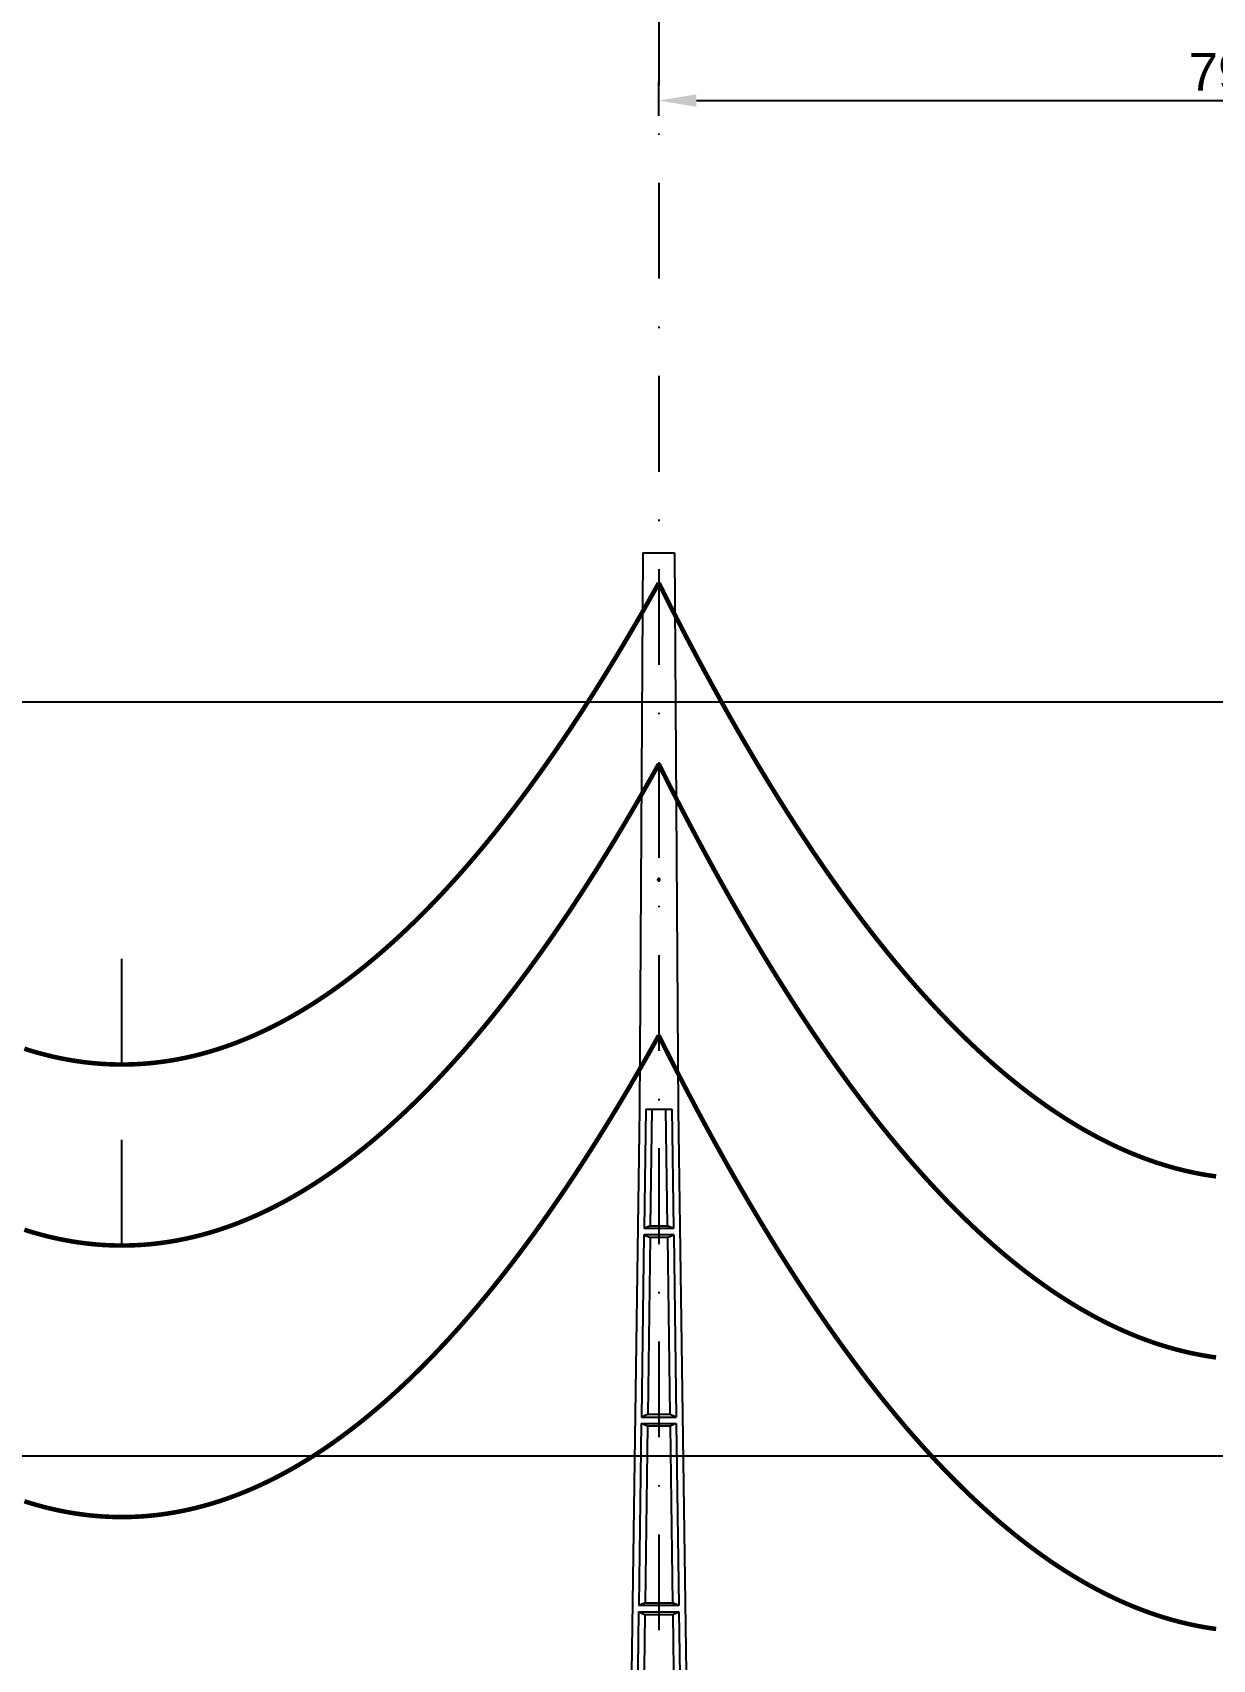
# Model space of a CAD drawing. Header units: metres. Extents: x -121 to 9872, y 3505 to 10721.
# Drawn here: x 1000.5 to 1078.7, y 9736.5 to 9844.4 of the extents above; entities that cross this region are included whole.
import ezdxf

# ---------------------------------------------------------------- set-up
doc = ezdxf.new("R2010")
doc.units = ezdxf.units.M
doc.header["$PDMODE"] = 2
doc.linetypes.add('DASHDOT', pattern=[25.4, 12.7, -6.35, 0, -6.35])
for name, color, linetype in [('CON-EOL- CA MAGNOLIA', 210, 'Continuous'), ('CON-EOL- CA OXLIP', 140, 'Continuous'), ('CON-EOL- FO', 101, 'Continuous'), ('cotas', 7, 'Continuous'), ('Grade', 9, 'Continuous'), ('Ind.Rot', 8, 'DASHDOT'), ('POSTE DT', 7, 'Continuous')]:
    doc.layers.add(name, color=color, linetype=linetype)
doc.styles.get("Standard").update_dxf_attribs({"font": 'arial.ttf'})
doc.dimstyles.new('ISO-25', dxfattribs={"dimtxt": 2.5, "dimasz": 2.5, "dimexe": 1.25, "dimexo": 0.625, "dimtad": 1, "dimzin": 1, "dimtxsty": 'Standard', "dimcen": 2.5, "dimaunit": 1, "dimadec": 3, "dimazin": 3, "dimtfac": 1, "dimtmove": 0, "dimatfit": 3, "dimfxlon": 1, "dimarcsym": 0})

# ---------------------------------------------------------------- blocks, each defined once
blk = doc.blocks.new('*U1')
at = {"layer": 'POSTE DT', "extrusion": (0, 1, 0)}
for p, q in [((-3.31, 378.23), (-4.05, 262)), ((-3.31, 378.23), (3.31, 378.23)), ((3.31, 378.23), (4.06, 262)), ((-4.05, 262), (-7.72, 0)), ((-4.05, 262), (-4.05, 262)), ((-2.73, 262), (-3.08, 237.05)), ((-2.73, 262), (2.75, 262)), ((-1.42, 262), (-1.77, 237.57)), ((1.43, 262), (1.77, 237.57)), ((2.75, 262), (3.1, 237.05)), ((4.06, 262), (7.72, 0)), ((-3.1, 235.74), (-3.63, 197.65)), ((3.11, 235.73), (-3.1, 235.74)), ((3.1, 237.05), (-3.08, 237.05)), ((-1.8, 235.21), (-2.32, 198.19)), ((1.8, 235.21), (2.32, 198.19)), ((3.11, 235.73), (3.65, 197.65)), ((-3.65, 196.34), (-4.19, 158.25)), ((-2.35, 195.8), (-2.87, 158.8)), ((2.35, 195.8), (2.87, 158.8)), ((3.66, 196.34), (4.2, 158.25)), ((-4.21, 156.94), (-4.74, 118.85)), ((-2.9, 156.39), (-3.42, 119.41)), ((2.91, 156.39), (3.42, 119.41)), ((4.21, 156.94), (4.75, 118.85))]:
    blk.add_line(p, q, dxfattribs=at)
at = {"layer": 'POSTE DT', "ltscale": 3}
for points in [[(-3.63, 197.65), (3.65, 197.65)], [(-3.65, 196.34), (3.66, 196.34)], [(-4.21, 156.94), (4.21, 156.94)], [(4.2, 158.25), (-4.19, 158.25)]]:
    blk.add_lwpolyline(points, dxfattribs=at)
at = {"layer": 'POSTE DT'}
for points, knots in [([(0.25, 309.94), (0.25, 309.93), (0.25, 309.93), (0.25, 309.92), (0.25, 309.91), (0.25, 309.9), (0.25, 309.89), (0.24, 309.85), (0.22, 309.82), (0.19, 309.77), (0.16, 309.74), (0.11, 309.71), (0.08, 309.7), (0.01, 309.68), (-0.02, 309.68), (-0.08, 309.7), (-0.11, 309.71), (-0.16, 309.74), (-0.18, 309.76), (-0.21, 309.8), (-0.22, 309.82), (-0.24, 309.85), (-0.24, 309.87), (-0.25, 309.89), (-0.25, 309.9), (-0.25, 309.92), (-0.25, 309.92), (-0.25, 309.93), (-0.25, 309.94), (-0.25, 309.95), (-0.25, 309.95), (-0.25, 309.96), (-0.25, 309.97), (-0.24, 310), (-0.23, 310.02), (-0.21, 310.07), (-0.2, 310.09), (-0.15, 310.14), (-0.13, 310.15), (-0.07, 310.18), (-0.03, 310.19), (0.03, 310.19), (0.06, 310.18), (0.12, 310.16), (0.14, 310.14), (0.18, 310.11), (0.2, 310.09), (0.21, 310.06), (0.22, 310.05), (0.23, 310.04), (0.24, 310.01), (0.24, 309.99), (0.25, 309.97), (0.25, 309.96), (0.25, 309.95), (0.25, 309.94), (0.25, 309.94), (0.25, 309.94), (0.25, 309.94)], [-54.728303, -54.728303, -54.728303, -54.728303, -54.309038, -54.309038, -53.647169, -53.647169, -52.532885, -52.532885, -48.86224, -48.86224, -45.282765, -45.282765, -41.52867, -41.52867, -37.867486, -37.867486, -34.454589, -34.454589, -31.301423, -31.301423, -28.48103, -28.48103, -26.961755, -26.961755, -25.7544, -25.7544, -25.136228, -25.136228, -24.64409, -24.64409, -24.094201, -24.094201, -23.191199, -23.191199, -20.494482, -20.494482, -17.342863, -17.342863, -13.645538, -13.645538, -9.835989, -9.835989, -6.296781, -6.296781, -3.005029, -3.005029, 0, 0, 0, 1.527594, 1.527594, 3.697216, 3.697216, 4.489727, 4.489727, 5.01438, 5.01438, 5.095313, 5.095313, 5.095313, 5.095313]), ([(-3.1, 235.74), (-2.88, 235.65), (-2.67, 235.56), (-2.23, 235.39), (-2.02, 235.3), (-1.8, 235.21)], [0.055576, 0.055576, 0.055576, 0.055576, 56.767409, 56.767409, 113.50757, 113.50757, 113.50757, 113.50757]), ([(-1.77, 237.57), (-1.99, 237.49), (-2.21, 237.4), (-2.64, 237.22), (-2.86, 237.14), (-3.08, 237.05)], [0, 0, 0, 0, 56.660495, 56.660495, 113.412826, 113.412826, 113.412826, 113.412826]), ([(-1.8, 235.21), (-1.2, 235.21), (-0.6, 235.21), (0.6, 235.21), (1.2, 235.21), (1.8, 235.21)], [0, 0, 0, 0, 68.567797, 68.567797, 137.136247, 137.136247, 137.136247, 137.136247]), ([(1.77, 237.57), (1.18, 237.57), (0.59, 237.57), (-0.59, 237.57), (-1.18, 237.57), (-1.77, 237.57)], [0, 0, 0, 0, 67.306894, 67.306894, 134.614447, 134.614447, 134.614447, 134.614447]), ([(3.1, 237.05), (2.87, 237.14), (2.65, 237.23), (2.21, 237.4), (1.99, 237.49), (1.77, 237.57)], [0, 0, 0, 0, 56.738948, 56.738948, 113.38731, 113.38731, 113.38731, 113.38731]), ([(1.8, 235.21), (2.02, 235.3), (2.24, 235.38), (2.68, 235.56), (2.89, 235.65), (3.11, 235.73)], [0, 0, 0, 0, 56.845349, 56.845349, 113.599799, 113.599799, 113.599799, 113.599799]), ([(-2.32, 198.19), (-2.54, 198.1), (-2.76, 198.01), (-3.2, 197.83), (-3.41, 197.74), (-3.63, 197.65)], [0, 0, 0, 0, 63.412073, 63.412073, 126.777421, 126.777421, 126.777421, 126.777421]), ([(2.32, 198.19), (1.55, 198.19), (0.77, 198.19), (-0.77, 198.19), (-1.55, 198.19), (-2.32, 198.19)], [0, 0, 0, 0, 88.31008, 88.31008, 176.620652, 176.620652, 176.620652, 176.620652]), ([(3.65, 197.65), (3.43, 197.74), (3.2, 197.83), (2.76, 198.01), (2.54, 198.1), (2.32, 198.19)], [0, 0, 0, 0, 63.488119, 63.488119, 126.880939, 126.880939, 126.880939, 126.880939]), ([(-3.65, 196.34), (-3.43, 196.25), (-3.22, 196.16), (-2.78, 195.98), (-2.57, 195.89), (-2.35, 195.8)], [0.054307, 0.054307, 0.054307, 0.054307, 63.527131, 63.527131, 127.063246, 127.063246, 127.063246, 127.063246]), ([(-2.35, 195.8), (-1.57, 195.8), (-0.78, 195.8), (0.79, 195.8), (1.57, 195.8), (2.35, 195.8)], [0, 0, 0, 0, 89.585713, 89.585713, 179.17191, 179.17191, 179.17191, 179.17191]), ([(2.35, 195.8), (2.57, 195.89), (2.79, 195.98), (3.23, 196.16), (3.45, 196.25), (3.66, 196.34)], [0, 0, 0, 0, 63.60246, 63.60246, 127.109696, 127.109696, 127.109696, 127.109696]), ([(-4.21, 156.94), (-3.99, 156.85), (-3.77, 156.75), (-3.34, 156.57), (-3.12, 156.48), (-2.9, 156.39)], [0.053423, 0.053423, 0.053423, 0.053423, 70.429742, 70.429742, 140.90167, 140.90167, 140.90167, 140.90167]), ([(-2.87, 158.8), (-3.09, 158.71), (-3.31, 158.62), (-3.75, 158.43), (-3.97, 158.34), (-4.19, 158.25)], [0, 0, 0, 0, 70.301707, 70.301707, 140.590947, 140.590947, 140.590947, 140.590947]), ([(-2.9, 156.39), (-1.94, 156.39), (-0.97, 156.39), (0.97, 156.39), (1.94, 156.39), (2.91, 156.39)], [0, 0, 0, 0, 110.60219, 110.60219, 221.20473, 221.20473, 221.20473, 221.20473]), ([(2.87, 158.8), (1.92, 158.8), (0.96, 158.8), (-0.96, 158.8), (-1.91, 158.8), (-2.87, 158.8)], [0, 0, 0, 0, 109.314454, 109.314454, 218.629264, 218.629264, 218.629264, 218.629264]), ([(4.2, 158.25), (3.98, 158.34), (3.76, 158.44), (3.31, 158.62), (3.09, 158.71), (2.87, 158.8)], [0, 0, 0, 0, 70.379198, 70.379198, 140.659718, 140.659718, 140.659718, 140.659718]), ([(2.91, 156.39), (3.12, 156.48), (3.34, 156.57), (3.78, 156.75), (4, 156.85), (4.21, 156.94)], [0, 0, 0, 0, 70.506649, 70.506649, 140.914701, 140.914701, 140.914701, 140.914701])]:
    blk.add_open_spline(points, degree=3, knots=knots, dxfattribs=at)
blk = doc.blocks.new('*D52')
at = {"layer": 'cotas', "color": 0, "lineweight": -2, "transparency": 16777216}
for p, q in [((963.02, 9847.32), (963.02, 9851.07)), ((1042.02, 9847.32), (1042.02, 9851.07)), ((965.52, 9849.82), (1039.52, 9849.82))]:
    blk.add_line(p, q, dxfattribs=at)
at = {"layer": 'cotas', "color": 0, "transparency": 16777216}
for points in [[(965.52, 9850.24), (965.52, 9849.41), (963.02, 9849.82)], [(1039.52, 9850.24), (1039.52, 9849.41), (1042.02, 9849.82)]]:
    blk.add_solid(points, dxfattribs=at)
at = {"layer": 'Defpoints', "color": 0, "transparency": 16777216}
for p in [(1042.02, 9849.82), (963.02, 9825.46), (1042.02, 9809.87)]:
    blk.add_point(p, dxfattribs=at)
at = {"layer": 'cotas', "color": 0, "transparency": 16777216, "insert": (1002.52, 9851.95), "char_height": 2.5, "attachment_point": 5}
blk.add_mtext('79,00', dxfattribs=at)
blk = doc.blocks.new('*D53')
at = {"layer": 'cotas', "color": 0, "lineweight": -2, "transparency": 16777216}
for p, q in [((1042.02, 9838.85), (1042.02, 9841.1)), ((1121.02, 9838.85), (1121.02, 9841.1)), ((1044.52, 9839.85), (1118.52, 9839.85))]:
    blk.add_line(p, q, dxfattribs=at)
at = {"layer": 'cotas', "color": 0, "transparency": 16777216}
for points in [[(1044.52, 9840.27), (1044.52, 9839.44), (1042.02, 9839.85)], [(1118.52, 9840.27), (1118.52, 9839.44), (1121.02, 9839.85)]]:
    blk.add_solid(points, dxfattribs=at)
at = {"layer": 'Defpoints', "color": 0, "transparency": 16777216}
for p in [(1121.02, 9839.85), (1042.02, 9809.87), (1121.02, 9809.49)]:
    blk.add_point(p, dxfattribs=at)
at = {"layer": 'cotas', "color": 0, "transparency": 16777216, "insert": (1081.52, 9841.75), "char_height": 2.5, "attachment_point": 5}
blk.add_mtext('79.00', dxfattribs=at)

msp = doc.modelspace()

# ---------------------------------------------------------------- linework, layer by layer
at = {"layer": 'CON-EOL- CA MAGNOLIA'}
msp.add_line((1006.424, 9775.951), (1006.424, 9782.951), dxfattribs=at)
at = {"layer": 'CON-EOL- CA MAGNOLIA', "const_width": 0.3}
for points in [[(999.967, 9776.998), (1000.36, 9776.874), (1000.753, 9776.759), (1001.146, 9776.651), (1001.539, 9776.55), (1001.932, 9776.458), (1002.325, 9776.373), (1002.719, 9776.296), (1003.112, 9776.227), (1003.505, 9776.165), (1003.898, 9776.111), (1004.291, 9776.065), (1004.684, 9776.027), (1005.077, 9775.996), (1005.47, 9775.974), (1005.863, 9775.959), (1006.256, 9775.951), (1006.649, 9775.952), (1007.042, 9775.96), (1007.435, 9775.977), (1007.828, 9776), (1008.221, 9776.032), (1008.614, 9776.071), (1009.007, 9776.119), (1009.4, 9776.173), (1009.793, 9776.236), (1010.186, 9776.306), (1010.579, 9776.385), (1010.972, 9776.471), (1011.365, 9776.564), (1011.758, 9776.666), (1012.151, 9776.775), (1012.544, 9776.892), (1012.937, 9777.017), (1013.33, 9777.149), (1013.723, 9777.29), (1014.117, 9777.438), (1014.51, 9777.593), (1014.903, 9777.757), (1015.296, 9777.928), (1015.689, 9778.108), (1016.082, 9778.294), (1016.475, 9778.489), (1016.868, 9778.692), (1017.261, 9778.902), (1017.654, 9779.12), (1018.047, 9779.345), (1018.44, 9779.579), (1018.833, 9779.82), (1019.226, 9780.069), (1019.619, 9780.326), (1020.012, 9780.591), (1020.405, 9780.863), (1020.798, 9781.144), (1021.191, 9781.432), (1021.584, 9781.727), (1021.977, 9782.031), (1022.37, 9782.342), (1022.763, 9782.661), (1023.156, 9782.988), (1023.549, 9783.323), (1023.942, 9783.665), (1024.335, 9784.016), (1024.728, 9784.374), (1025.122, 9784.74), (1025.515, 9785.113), (1025.908, 9785.495), (1026.301, 9785.884), (1026.694, 9786.281), (1027.087, 9786.686), (1027.48, 9787.099), (1027.873, 9787.519), (1028.266, 9787.947), (1028.659, 9788.384), (1029.052, 9788.827), (1029.445, 9789.279), (1029.838, 9789.739), (1030.231, 9790.206), (1030.624, 9790.681), (1031.017, 9791.164), (1031.41, 9791.655), (1031.803, 9792.153), (1032.196, 9792.66), (1032.589, 9793.174), (1032.982, 9793.696), (1033.375, 9794.226), (1033.768, 9794.764), (1034.161, 9795.309), (1034.554, 9795.863), (1034.947, 9796.424), (1035.34, 9796.993), (1035.733, 9797.57), (1036.126, 9798.155), (1036.52, 9798.748), (1036.913, 9799.348), (1037.306, 9799.957), (1037.699, 9800.573), (1038.092, 9801.197), (1038.485, 9801.829), (1038.878, 9802.468), (1039.271, 9803.116), (1039.664, 9803.772), (1040.057, 9804.435), (1040.45, 9805.106), (1040.843, 9805.785), (1041.236, 9806.472), (1041.629, 9807.167), (1042.022, 9807.87)], [(1042.022, 9807.87), (1042.415, 9807.087), (1042.808, 9806.312), (1043.201, 9805.544), (1043.594, 9804.785), (1043.987, 9804.034), (1044.38, 9803.29), (1044.773, 9802.554), (1045.166, 9801.827), (1045.559, 9801.107), (1045.952, 9800.395), (1046.345, 9799.691), (1046.738, 9798.994), (1047.131, 9798.306), (1047.524, 9797.626), (1047.918, 9796.953), (1048.311, 9796.288), (1048.704, 9795.631), (1049.097, 9794.983), (1049.49, 9794.341), (1049.883, 9793.708), (1050.276, 9793.083), (1050.669, 9792.465), (1051.062, 9791.855), (1051.455, 9791.254), (1051.848, 9790.66), (1052.241, 9790.074), (1052.634, 9789.495), (1053.027, 9788.925), (1053.42, 9788.362), (1053.813, 9787.808), (1054.206, 9787.261), (1054.599, 9786.722), (1054.992, 9786.19), (1055.385, 9785.667), (1055.778, 9785.151), (1056.171, 9784.644), (1056.564, 9784.144), (1056.957, 9783.652), (1057.35, 9783.167), (1057.743, 9782.691), (1058.136, 9782.222), (1058.529, 9781.761), (1058.922, 9781.308), (1059.316, 9780.863), (1059.709, 9780.426), (1060.102, 9779.996), (1060.495, 9779.574), (1060.888, 9779.16), (1061.281, 9778.754), (1061.674, 9778.356), (1062.067, 9777.965), (1062.46, 9777.582), (1062.853, 9777.207), (1063.246, 9776.84), (1063.639, 9776.481), (1064.032, 9776.129), (1064.425, 9775.785), (1064.818, 9775.449), (1065.211, 9775.121), (1065.604, 9774.801), (1065.997, 9774.488), (1066.39, 9774.183), (1066.783, 9773.886), (1067.176, 9773.597), (1067.569, 9773.315), (1067.962, 9773.041), (1068.355, 9772.776), (1068.748, 9772.517), (1069.141, 9772.267), (1069.534, 9772.024), (1069.927, 9771.789), (1070.321, 9771.562), (1070.714, 9771.343), (1071.107, 9771.131), (1071.5, 9770.928), (1071.893, 9770.732), (1072.286, 9770.543), (1072.679, 9770.363), (1073.072, 9770.19), (1073.465, 9770.025), (1073.858, 9769.868), (1074.251, 9769.719), (1074.644, 9769.577), (1075.037, 9769.443), (1075.43, 9769.317), (1075.823, 9769.199), (1076.216, 9769.088), (1076.609, 9768.986), (1077.002, 9768.891), (1077.395, 9768.803), (1077.788, 9768.724), (1078.181, 9768.652), (1078.574, 9768.588), (1078.967, 9768.532)]]:
    msp.add_lwpolyline(points, dxfattribs=at)
at = {"layer": 'CON-EOL- CA OXLIP'}
msp.add_line((1006.424, 9763.951), (1006.424, 9770.951), dxfattribs=at)
msp.add_line((1006.424, 9763.951), (1006.424, 9770.951), dxfattribs=at)
at = {"layer": 'CON-EOL- CA OXLIP', "const_width": 0.3}
for points in [[(999.967, 9764.998), (1000.36, 9764.875), (1000.753, 9764.759), (1001.146, 9764.651), (1001.539, 9764.55), (1001.932, 9764.458), (1002.325, 9764.373), (1002.719, 9764.296), (1003.112, 9764.226), (1003.505, 9764.165), (1003.898, 9764.111), (1004.291, 9764.065), (1004.684, 9764.027), (1005.077, 9763.996), (1005.47, 9763.974), (1005.863, 9763.959), (1006.256, 9763.952), (1006.649, 9763.952), (1007.042, 9763.96), (1007.435, 9763.977), (1007.828, 9764), (1008.221, 9764.032), (1008.614, 9764.071), (1009.007, 9764.118), (1009.4, 9764.173), (1009.793, 9764.236), (1010.186, 9764.306), (1010.579, 9764.385), (1010.972, 9764.471), (1011.365, 9764.564), (1011.758, 9764.666), (1012.151, 9764.775), (1012.544, 9764.892), (1012.937, 9765.017), (1013.33, 9765.149), (1013.723, 9765.29), (1014.117, 9765.438), (1014.51, 9765.593), (1014.903, 9765.757), (1015.296, 9765.928), (1015.689, 9766.108), (1016.082, 9766.294), (1016.475, 9766.489), (1016.868, 9766.692), (1017.261, 9766.902), (1017.654, 9767.12), (1018.047, 9767.346), (1018.44, 9767.579), (1018.833, 9767.82), (1019.226, 9768.069), (1019.619, 9768.326), (1020.012, 9768.591), (1020.405, 9768.863), (1020.798, 9769.144), (1021.191, 9769.432), (1021.584, 9769.727), (1021.977, 9770.031), (1022.37, 9770.342), (1022.763, 9770.661), (1023.156, 9770.988), (1023.549, 9771.323), (1023.942, 9771.665), (1024.335, 9772.016), (1024.728, 9772.374), (1025.122, 9772.74), (1025.515, 9773.113), (1025.908, 9773.495), (1026.301, 9773.884), (1026.694, 9774.281), (1027.087, 9774.686), (1027.48, 9775.099), (1027.873, 9775.519), (1028.266, 9775.947), (1028.659, 9776.383), (1029.052, 9776.827), (1029.445, 9777.279), (1029.838, 9777.739), (1030.231, 9778.206), (1030.624, 9778.681), (1031.017, 9779.164), (1031.41, 9779.655), (1031.803, 9780.153), (1032.196, 9780.66), (1032.589, 9781.174), (1032.982, 9781.696), (1033.375, 9782.226), (1033.768, 9782.764), (1034.161, 9783.309), (1034.554, 9783.863), (1034.947, 9784.424), (1035.34, 9784.993), (1035.733, 9785.57), (1036.126, 9786.155), (1036.52, 9786.748), (1036.913, 9787.348), (1037.306, 9787.956), (1037.699, 9788.573), (1038.092, 9789.197), (1038.485, 9789.829), (1038.878, 9790.468), (1039.271, 9791.116), (1039.664, 9791.772), (1040.057, 9792.435), (1040.45, 9793.106), (1040.843, 9793.785), (1041.236, 9794.472), (1041.629, 9795.167), (1042.022, 9795.87)], [(999.967, 9764.998), (1000.36, 9764.875), (1000.753, 9764.759), (1001.146, 9764.651), (1001.539, 9764.55), (1001.932, 9764.458), (1002.325, 9764.373), (1002.719, 9764.296), (1003.112, 9764.227), (1003.505, 9764.165), (1003.898, 9764.111), (1004.291, 9764.065), (1004.684, 9764.027), (1005.077, 9763.996), (1005.47, 9763.974), (1005.863, 9763.959), (1006.256, 9763.951), (1006.649, 9763.952), (1007.042, 9763.96), (1007.435, 9763.977), (1007.828, 9764), (1008.221, 9764.032), (1008.614, 9764.071), (1009.007, 9764.119), (1009.4, 9764.173), (1009.793, 9764.236), (1010.186, 9764.306), (1010.579, 9764.385), (1010.972, 9764.471), (1011.365, 9764.564), (1011.758, 9764.666), (1012.151, 9764.775), (1012.544, 9764.892), (1012.937, 9765.017), (1013.33, 9765.149), (1013.723, 9765.29), (1014.117, 9765.438), (1014.51, 9765.593), (1014.903, 9765.757), (1015.296, 9765.928), (1015.689, 9766.108), (1016.082, 9766.294), (1016.475, 9766.489), (1016.868, 9766.692), (1017.261, 9766.902), (1017.654, 9767.12), (1018.047, 9767.345), (1018.44, 9767.579), (1018.833, 9767.82), (1019.226, 9768.069), (1019.619, 9768.326), (1020.012, 9768.591), (1020.405, 9768.863), (1020.798, 9769.144), (1021.191, 9769.432), (1021.584, 9769.727), (1021.977, 9770.031), (1022.37, 9770.342), (1022.763, 9770.661), (1023.156, 9770.988), (1023.549, 9771.323), (1023.942, 9771.665), (1024.335, 9772.016), (1024.728, 9772.374), (1025.122, 9772.74), (1025.515, 9773.113), (1025.908, 9773.495), (1026.301, 9773.884), (1026.694, 9774.281), (1027.087, 9774.686), (1027.48, 9775.099), (1027.873, 9775.519), (1028.266, 9775.947), (1028.659, 9776.384), (1029.052, 9776.827), (1029.445, 9777.279), (1029.838, 9777.739), (1030.231, 9778.206), (1030.624, 9778.681), (1031.017, 9779.164), (1031.41, 9779.655), (1031.803, 9780.153), (1032.196, 9780.66), (1032.589, 9781.174), (1032.982, 9781.696), (1033.375, 9782.226), (1033.768, 9782.764), (1034.161, 9783.309), (1034.554, 9783.863), (1034.947, 9784.424), (1035.34, 9784.993), (1035.733, 9785.57), (1036.126, 9786.155), (1036.52, 9786.748), (1036.913, 9787.348), (1037.306, 9787.956), (1037.699, 9788.573), (1038.092, 9789.197), (1038.485, 9789.829), (1038.878, 9790.468), (1039.271, 9791.116), (1039.664, 9791.772), (1040.057, 9792.435), (1040.45, 9793.106), (1040.843, 9793.785), (1041.236, 9794.472), (1041.629, 9795.167), (1042.022, 9795.87)], [(1042.022, 9795.87), (1042.415, 9795.087), (1042.808, 9794.312), (1043.201, 9793.544), (1043.594, 9792.785), (1043.987, 9792.034), (1044.38, 9791.29), (1044.773, 9790.554), (1045.166, 9789.827), (1045.559, 9789.107), (1045.952, 9788.395), (1046.345, 9787.691), (1046.738, 9786.994), (1047.131, 9786.306), (1047.524, 9785.626), (1047.918, 9784.953), (1048.311, 9784.288), (1048.704, 9783.631), (1049.097, 9782.983), (1049.49, 9782.341), (1049.883, 9781.708), (1050.276, 9781.083), (1050.669, 9780.465), (1051.062, 9779.856), (1051.455, 9779.254), (1051.848, 9778.66), (1052.241, 9778.074), (1052.634, 9777.495), (1053.027, 9776.925), (1053.42, 9776.362), (1053.813, 9775.808), (1054.206, 9775.261), (1054.599, 9774.722), (1054.992, 9774.19), (1055.385, 9773.667), (1055.778, 9773.151), (1056.171, 9772.644), (1056.564, 9772.144), (1056.957, 9771.651), (1057.35, 9771.167), (1057.743, 9770.691), (1058.136, 9770.222), (1058.529, 9769.761), (1058.922, 9769.308), (1059.316, 9768.863), (1059.709, 9768.426), (1060.102, 9767.996), (1060.495, 9767.574), (1060.888, 9767.16), (1061.281, 9766.754), (1061.674, 9766.356), (1062.067, 9765.965), (1062.46, 9765.582), (1062.853, 9765.207), (1063.246, 9764.84), (1063.639, 9764.481), (1064.032, 9764.129), (1064.425, 9763.785), (1064.818, 9763.449), (1065.211, 9763.121), (1065.604, 9762.801), (1065.997, 9762.488), (1066.39, 9762.183), (1066.783, 9761.886), (1067.176, 9761.597), (1067.569, 9761.315), (1067.962, 9761.041), (1068.355, 9760.775), (1068.748, 9760.517), (1069.141, 9760.267), (1069.534, 9760.024), (1069.927, 9759.789), (1070.321, 9759.562), (1070.714, 9759.343), (1071.107, 9759.131), (1071.5, 9758.928), (1071.893, 9758.732), (1072.286, 9758.543), (1072.679, 9758.363), (1073.072, 9758.19), (1073.465, 9758.025), (1073.858, 9757.868), (1074.251, 9757.719), (1074.644, 9757.577), (1075.037, 9757.443), (1075.43, 9757.317), (1075.823, 9757.199), (1076.216, 9757.089), (1076.609, 9756.986), (1077.002, 9756.891), (1077.395, 9756.803), (1077.788, 9756.724), (1078.181, 9756.652), (1078.574, 9756.588), (1078.967, 9756.532)], [(1042.022, 9795.87), (1042.415, 9795.087), (1042.808, 9794.312), (1043.201, 9793.544), (1043.594, 9792.785), (1043.987, 9792.034), (1044.38, 9791.29), (1044.773, 9790.554), (1045.166, 9789.827), (1045.559, 9789.107), (1045.952, 9788.395), (1046.345, 9787.691), (1046.738, 9786.994), (1047.131, 9786.306), (1047.524, 9785.626), (1047.918, 9784.953), (1048.311, 9784.288), (1048.704, 9783.631), (1049.097, 9782.983), (1049.49, 9782.341), (1049.883, 9781.708), (1050.276, 9781.083), (1050.669, 9780.465), (1051.062, 9779.855), (1051.455, 9779.254), (1051.848, 9778.66), (1052.241, 9778.074), (1052.634, 9777.495), (1053.027, 9776.925), (1053.42, 9776.362), (1053.813, 9775.808), (1054.206, 9775.261), (1054.599, 9774.722), (1054.992, 9774.19), (1055.385, 9773.667), (1055.778, 9773.151), (1056.171, 9772.644), (1056.564, 9772.144), (1056.957, 9771.651), (1057.35, 9771.167), (1057.743, 9770.691), (1058.136, 9770.222), (1058.529, 9769.761), (1058.922, 9769.308), (1059.316, 9768.863), (1059.709, 9768.426), (1060.102, 9767.996), (1060.495, 9767.574), (1060.888, 9767.16), (1061.281, 9766.754), (1061.674, 9766.356), (1062.067, 9765.965), (1062.46, 9765.582), (1062.853, 9765.207), (1063.246, 9764.84), (1063.639, 9764.481), (1064.032, 9764.129), (1064.425, 9763.785), (1064.818, 9763.449), (1065.211, 9763.121), (1065.604, 9762.801), (1065.997, 9762.488), (1066.39, 9762.183), (1066.783, 9761.886), (1067.176, 9761.597), (1067.569, 9761.315), (1067.962, 9761.041), (1068.355, 9760.776), (1068.748, 9760.517), (1069.141, 9760.267), (1069.534, 9760.024), (1069.927, 9759.789), (1070.321, 9759.562), (1070.714, 9759.343), (1071.107, 9759.131), (1071.5, 9758.928), (1071.893, 9758.732), (1072.286, 9758.544), (1072.679, 9758.363), (1073.072, 9758.19), (1073.465, 9758.025), (1073.858, 9757.868), (1074.251, 9757.719), (1074.644, 9757.577), (1075.037, 9757.443), (1075.43, 9757.317), (1075.823, 9757.199), (1076.216, 9757.089), (1076.609, 9756.986), (1077.002, 9756.891), (1077.395, 9756.803), (1077.788, 9756.724), (1078.181, 9756.652), (1078.574, 9756.588), (1078.967, 9756.532)]]:
    msp.add_lwpolyline(points, dxfattribs=at)
at = {"layer": 'CON-EOL- FO', "const_width": 0.3}
for points in [[(999.967, 9746.998), (1000.36, 9746.875), (1000.753, 9746.759), (1001.146, 9746.651), (1001.539, 9746.55), (1001.932, 9746.458), (1002.325, 9746.373), (1002.719, 9746.296), (1003.112, 9746.226), (1003.505, 9746.165), (1003.898, 9746.111), (1004.291, 9746.065), (1004.684, 9746.027), (1005.077, 9745.996), (1005.47, 9745.974), (1005.863, 9745.959), (1006.256, 9745.952), (1006.649, 9745.952), (1007.042, 9745.96), (1007.435, 9745.977), (1007.828, 9746), (1008.221, 9746.032), (1008.614, 9746.071), (1009.007, 9746.118), (1009.4, 9746.173), (1009.793, 9746.236), (1010.186, 9746.306), (1010.579, 9746.385), (1010.972, 9746.471), (1011.365, 9746.564), (1011.758, 9746.666), (1012.151, 9746.775), (1012.544, 9746.892), (1012.937, 9747.017), (1013.33, 9747.149), (1013.723, 9747.29), (1014.117, 9747.438), (1014.51, 9747.593), (1014.903, 9747.757), (1015.296, 9747.928), (1015.689, 9748.108), (1016.082, 9748.294), (1016.475, 9748.489), (1016.868, 9748.692), (1017.261, 9748.902), (1017.654, 9749.12), (1018.047, 9749.346), (1018.44, 9749.579), (1018.833, 9749.82), (1019.226, 9750.069), (1019.619, 9750.326), (1020.012, 9750.591), (1020.405, 9750.863), (1020.798, 9751.144), (1021.191, 9751.432), (1021.584, 9751.727), (1021.977, 9752.031), (1022.37, 9752.342), (1022.763, 9752.661), (1023.156, 9752.988), (1023.549, 9753.323), (1023.942, 9753.665), (1024.335, 9754.016), (1024.728, 9754.374), (1025.122, 9754.74), (1025.515, 9755.113), (1025.908, 9755.495), (1026.301, 9755.884), (1026.694, 9756.281), (1027.087, 9756.686), (1027.48, 9757.099), (1027.873, 9757.519), (1028.266, 9757.947), (1028.659, 9758.383), (1029.052, 9758.827), (1029.445, 9759.279), (1029.838, 9759.739), (1030.231, 9760.206), (1030.624, 9760.681), (1031.017, 9761.164), (1031.41, 9761.655), (1031.803, 9762.153), (1032.196, 9762.66), (1032.589, 9763.174), (1032.982, 9763.696), (1033.375, 9764.226), (1033.768, 9764.764), (1034.161, 9765.309), (1034.554, 9765.863), (1034.947, 9766.424), (1035.34, 9766.993), (1035.733, 9767.57), (1036.126, 9768.155), (1036.52, 9768.748), (1036.913, 9769.348), (1037.306, 9769.956), (1037.699, 9770.573), (1038.092, 9771.197), (1038.485, 9771.829), (1038.878, 9772.468), (1039.271, 9773.116), (1039.664, 9773.772), (1040.057, 9774.435), (1040.45, 9775.106), (1040.843, 9775.785), (1041.236, 9776.472), (1041.629, 9777.167), (1042.022, 9777.87)], [(999.967, 9746.998), (1000.36, 9746.874), (1000.753, 9746.759), (1001.146, 9746.651), (1001.539, 9746.55), (1001.932, 9746.458), (1002.325, 9746.373), (1002.719, 9746.296), (1003.112, 9746.227), (1003.505, 9746.165), (1003.898, 9746.111), (1004.291, 9746.065), (1004.684, 9746.027), (1005.077, 9745.996), (1005.47, 9745.974), (1005.863, 9745.959), (1006.256, 9745.951), (1006.649, 9745.952), (1007.042, 9745.96), (1007.435, 9745.977), (1007.828, 9746), (1008.221, 9746.032), (1008.614, 9746.071), (1009.007, 9746.119), (1009.4, 9746.173), (1009.793, 9746.236), (1010.186, 9746.306), (1010.579, 9746.385), (1010.972, 9746.471), (1011.365, 9746.564), (1011.758, 9746.666), (1012.151, 9746.775), (1012.544, 9746.892), (1012.937, 9747.017), (1013.33, 9747.149), (1013.723, 9747.29), (1014.117, 9747.438), (1014.51, 9747.593), (1014.903, 9747.757), (1015.296, 9747.928), (1015.689, 9748.108), (1016.082, 9748.294), (1016.475, 9748.489), (1016.868, 9748.692), (1017.261, 9748.902), (1017.654, 9749.12), (1018.047, 9749.345), (1018.44, 9749.579), (1018.833, 9749.82), (1019.226, 9750.069), (1019.619, 9750.326), (1020.012, 9750.591), (1020.405, 9750.863), (1020.798, 9751.144), (1021.191, 9751.432), (1021.584, 9751.727), (1021.977, 9752.031), (1022.37, 9752.342), (1022.763, 9752.661), (1023.156, 9752.988), (1023.549, 9753.323), (1023.942, 9753.665), (1024.335, 9754.016), (1024.728, 9754.374), (1025.122, 9754.74), (1025.515, 9755.113), (1025.908, 9755.495), (1026.301, 9755.884), (1026.694, 9756.281), (1027.087, 9756.686), (1027.48, 9757.099), (1027.873, 9757.519), (1028.266, 9757.947), (1028.659, 9758.383), (1029.052, 9758.827), (1029.445, 9759.279), (1029.838, 9759.739), (1030.231, 9760.206), (1030.624, 9760.681), (1031.017, 9761.164), (1031.41, 9761.655), (1031.803, 9762.153), (1032.196, 9762.66), (1032.589, 9763.174), (1032.982, 9763.696), (1033.375, 9764.226), (1033.768, 9764.764), (1034.161, 9765.309), (1034.554, 9765.863), (1034.947, 9766.424), (1035.34, 9766.993), (1035.733, 9767.57), (1036.126, 9768.155), (1036.52, 9768.748), (1036.913, 9769.348), (1037.306, 9769.957), (1037.699, 9770.573), (1038.092, 9771.197), (1038.485, 9771.829), (1038.878, 9772.468), (1039.271, 9773.116), (1039.664, 9773.772), (1040.057, 9774.435), (1040.45, 9775.106), (1040.843, 9775.785), (1041.236, 9776.472), (1041.629, 9777.167), (1042.022, 9777.87)], [(1042.022, 9777.87), (1042.415, 9777.087), (1042.808, 9776.312), (1043.201, 9775.544), (1043.594, 9774.785), (1043.987, 9774.034), (1044.38, 9773.29), (1044.773, 9772.554), (1045.166, 9771.827), (1045.559, 9771.107), (1045.952, 9770.395), (1046.345, 9769.691), (1046.738, 9768.994), (1047.131, 9768.306), (1047.524, 9767.626), (1047.918, 9766.953), (1048.311, 9766.288), (1048.704, 9765.631), (1049.097, 9764.983), (1049.49, 9764.341), (1049.883, 9763.708), (1050.276, 9763.083), (1050.669, 9762.465), (1051.062, 9761.856), (1051.455, 9761.254), (1051.848, 9760.66), (1052.241, 9760.074), (1052.634, 9759.495), (1053.027, 9758.925), (1053.42, 9758.362), (1053.813, 9757.808), (1054.206, 9757.261), (1054.599, 9756.722), (1054.992, 9756.19), (1055.385, 9755.667), (1055.778, 9755.151), (1056.171, 9754.644), (1056.564, 9754.144), (1056.957, 9753.652), (1057.35, 9753.167), (1057.743, 9752.691), (1058.136, 9752.222), (1058.529, 9751.761), (1058.922, 9751.308), (1059.316, 9750.863), (1059.709, 9750.426), (1060.102, 9749.996), (1060.495, 9749.574), (1060.888, 9749.16), (1061.281, 9748.754), (1061.674, 9748.356), (1062.067, 9747.965), (1062.46, 9747.582), (1062.853, 9747.207), (1063.246, 9746.84), (1063.639, 9746.481), (1064.032, 9746.129), (1064.425, 9745.785), (1064.818, 9745.449), (1065.211, 9745.121), (1065.604, 9744.801), (1065.997, 9744.488), (1066.39, 9744.183), (1066.783, 9743.886), (1067.176, 9743.597), (1067.569, 9743.315), (1067.962, 9743.041), (1068.355, 9742.775), (1068.748, 9742.517), (1069.141, 9742.267), (1069.534, 9742.024), (1069.927, 9741.789), (1070.321, 9741.562), (1070.714, 9741.343), (1071.107, 9741.131), (1071.5, 9740.928), (1071.893, 9740.732), (1072.286, 9740.543), (1072.679, 9740.363), (1073.072, 9740.19), (1073.465, 9740.025), (1073.858, 9739.868), (1074.251, 9739.719), (1074.644, 9739.577), (1075.037, 9739.443), (1075.43, 9739.317), (1075.823, 9739.199), (1076.216, 9739.089), (1076.609, 9738.986), (1077.002, 9738.891), (1077.395, 9738.803), (1077.788, 9738.724), (1078.181, 9738.652), (1078.574, 9738.588), (1078.967, 9738.532)], [(1042.022, 9777.87), (1042.415, 9777.087), (1042.808, 9776.312), (1043.201, 9775.544), (1043.594, 9774.785), (1043.987, 9774.034), (1044.38, 9773.29), (1044.773, 9772.554), (1045.166, 9771.827), (1045.559, 9771.107), (1045.952, 9770.395), (1046.345, 9769.691), (1046.738, 9768.994), (1047.131, 9768.306), (1047.524, 9767.626), (1047.918, 9766.953), (1048.311, 9766.288), (1048.704, 9765.631), (1049.097, 9764.983), (1049.49, 9764.341), (1049.883, 9763.708), (1050.276, 9763.083), (1050.669, 9762.465), (1051.062, 9761.855), (1051.455, 9761.254), (1051.848, 9760.66), (1052.241, 9760.074), (1052.634, 9759.495), (1053.027, 9758.925), (1053.42, 9758.362), (1053.813, 9757.808), (1054.206, 9757.261), (1054.599, 9756.722), (1054.992, 9756.19), (1055.385, 9755.667), (1055.778, 9755.151), (1056.171, 9754.644), (1056.564, 9754.144), (1056.957, 9753.652), (1057.35, 9753.167), (1057.743, 9752.691), (1058.136, 9752.222), (1058.529, 9751.761), (1058.922, 9751.308), (1059.316, 9750.863), (1059.709, 9750.426), (1060.102, 9749.996), (1060.495, 9749.574), (1060.888, 9749.16), (1061.281, 9748.754), (1061.674, 9748.356), (1062.067, 9747.965), (1062.46, 9747.582), (1062.853, 9747.207), (1063.246, 9746.84), (1063.639, 9746.481), (1064.032, 9746.129), (1064.425, 9745.785), (1064.818, 9745.449), (1065.211, 9745.121), (1065.604, 9744.801), (1065.997, 9744.488), (1066.39, 9744.183), (1066.783, 9743.886), (1067.176, 9743.597), (1067.569, 9743.315), (1067.962, 9743.041), (1068.355, 9742.775), (1068.748, 9742.517), (1069.141, 9742.267), (1069.534, 9742.024), (1069.927, 9741.789), (1070.321, 9741.562), (1070.714, 9741.343), (1071.107, 9741.131), (1071.5, 9740.928), (1071.893, 9740.732), (1072.286, 9740.544), (1072.679, 9740.363), (1073.072, 9740.19), (1073.465, 9740.025), (1073.858, 9739.868), (1074.251, 9739.719), (1074.644, 9739.577), (1075.037, 9739.443), (1075.43, 9739.317), (1075.823, 9739.199), (1076.216, 9739.089), (1076.609, 9738.986), (1077.002, 9738.891), (1077.395, 9738.803), (1077.788, 9738.724), (1078.181, 9738.652), (1078.574, 9738.588), (1078.967, 9738.532)]]:
    msp.add_lwpolyline(points, dxfattribs=at)
at = {"layer": 'Grade'}
for points in [[(0, 9800), (9859.453, 9800)], [(0, 9750), (9859.453, 9750)]]:
    msp.add_lwpolyline(points, dxfattribs=at)
at = {"layer": 'Ind.Rot', "linetype": 'DASHDOT', "ltscale": 0.5}
msp.add_lwpolyline([(1042.022, 10500), (1042.022, 8300)], dxfattribs=at)

# ---------------------------------------------------------------- block references
at = {"layer": 'POSTE DT', "xscale": 0.3172702451939489, "yscale": 0.3172702451939489, "zscale": 0.3172702451939489}
msp.add_blockref('*U1', (1042.022, 9689.87), dxfattribs=at)

# ---------------------------------------------------------------- dimensions: what is measured, and where the dimension line sits
at = {"layer": 'cotas'}
dim = msp.add_linear_dim(base=(1042.022, 9849.824), p1=(963.022, 9825.46), p2=(1042.022, 9809.87), dimstyle='ISO-25', override={"dimtmove": 1}, dxfattribs=at)
dim.commit()
dim.dimension.update_dxf_attribs({"geometry": '*D52', "text_midpoint": (1002.522, 9851.951)})
dim = msp.add_linear_dim(base=(1121.022, 9839.853), p1=(1042.022, 9809.87), p2=(1121.022, 9809.49), dimstyle='ISO-25', dxfattribs=at)
dim.commit()
dim.dimension.update_dxf_attribs({"geometry": '*D53', "text_midpoint": (1081.522, 9841.755)})

doc.saveas('drawing.dxf')
